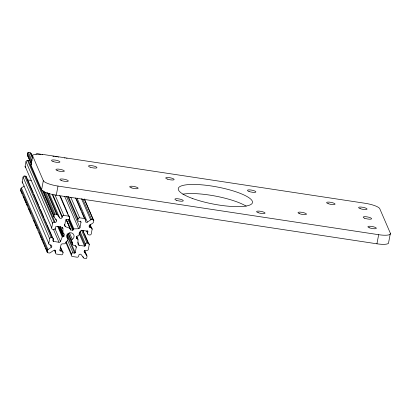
<?xml version="1.0" encoding="UTF-8"?>
<svg xmlns="http://www.w3.org/2000/svg" width="411" height="411" viewBox="0 0 411 411"><rect width="100%" height="100%" fill="white"/><g stroke="black" fill="none" stroke-linecap="round" stroke-linejoin="round"><path stroke-width="0.62" d="M66.274 219.423L70.322 228.809L70.224 229.353A0.539 0.519 -23.3 0 0 70.656 229.949L72.613 230.247A0.539 0.519 -23.3 0 0 73.24 229.811L73.343 229.271L69.038 219.294M61.003 247.987L63.027 252.683L62.832 253.715A1.351 1.295 -23.3 0 1 61.27 254.805L56.523 254.085A1.351 1.295 -23.3 0 1 55.449 252.595L55.608 251.738A1.351 1.295 -23.3 0 0 53.533 250.484L50.286 252.75A1.351 1.295 -23.3 0 1 49.279 252.986L47.686 252.744A0.673 0.647 -23.3 0 1 47.152 252L20.56 190.396L20.853 188.839A1.351 1.295 -23.3 0 1 21.413 187.986L24.198 186.044M47.152 252L47.445 250.443A1.351 1.295 -23.3 0 1 48.005 249.59L51.252 247.324A1.351 1.295 -23.3 0 0 50.733 244.982L49.859 244.848A1.351 1.295 -23.3 0 1 48.786 243.358L22.194 181.76L23.067 177.115A1.351 1.295 -23.3 0 1 24.634 176.026L25.688 176.185A1.351 1.295 -23.3 0 1 26.761 177.675M47.024 224.612L53.353 239.279L53.06 240.825A0.539 0.519 -23.3 0 0 53.492 241.421L58.989 242.254A1.351 1.295 -23.3 0 0 60.484 241.401L62.246 236.942A0.539 0.519 -23.3 0 1 62.76 236.654L63.309 236.731A0.539 0.519 -23.3 0 0 63.936 236.299L64.296 234.383A0.539 0.519 -23.3 0 0 63.869 233.787L63.376 233.71A0.539 0.519 -23.3 0 1 62.934 233.212L62.914 228.542A1.351 1.295 -23.3 0 0 61.814 227.298L56.317 226.461A0.539 0.519 -23.3 0 0 55.691 226.898L55.398 228.444A1.351 1.295 -23.3 0 1 53.836 229.538L52.783 229.374A1.351 1.295 -23.3 0 1 51.709 227.889L25.117 166.285L25.996 161.641A1.351 1.295 -23.3 0 1 27.558 160.552L28.431 160.686A1.351 1.295 -23.3 0 0 29.803 160.074M31.344 164.328L27.547 155.533A1.351 1.295 -23.3 0 1 27.332 154.562L27.624 153.005A0.673 0.647 -23.3 0 1 28.405 152.46L29.998 152.702A1.351 1.295 -23.3 0 1 30.861 153.221L32.721 155.8M31.005 165.196L32.726 156.088A13.491 3.129 10.7 0 1 44.434 154.664L365.102 203.281A13.491 3.129 10.7 0 1 379.764 208.706L390.368 233.278L388.647 242.387A13.491 3.129 10.7 0 1 376.938 243.81L56.276 195.189A13.491 3.129 10.7 0 1 41.609 189.769L31.005 165.196A13.491 3.129 10.7 0 1 31.442 164.035M41.609 189.769L43.33 180.66L32.726 156.088M56.276 195.189L57.997 186.08A13.491 3.129 10.7 0 1 43.33 180.66M48.786 243.358L49.659 238.719L23.067 177.115M51.709 227.889L52.582 223.245L25.996 161.641M52.582 223.245A1.351 1.295 -23.3 0 1 54.144 222.156L55.023 222.289A1.351 1.295 -23.3 0 0 56.369 220.229L54.134 217.131A1.351 1.295 -23.3 0 1 53.923 216.16L54.216 214.604L44.342 191.726M48.082 193.113L57.453 214.819L59.682 217.917A1.351 1.295 -23.3 0 0 62.107 217.347L62.272 216.489L52.644 194.198M68.385 214.676L69.654 217.609L69.459 218.642A1.351 1.295 -23.3 0 1 67.897 219.731L66.315 219.489A0.539 0.519 -23.3 0 0 65.688 219.926L64.671 225.305A1.351 1.295 -23.3 0 0 65.508 226.733L70.04 228.321A0.539 0.519 -23.3 0 1 70.322 228.809M84.764 250.777L86.788 255.467A1.351 1.295 -23.3 0 1 87.004 256.438L86.706 257.995A0.673 0.647 -23.3 0 1 85.925 258.54L84.332 258.298A1.351 1.295 -23.3 0 1 83.474 257.779L81.239 254.686A1.351 1.295 -23.3 0 0 78.814 255.257L78.655 256.115A1.351 1.295 -23.3 0 1 77.093 257.204L72.346 256.485A1.351 1.295 -23.3 0 1 71.273 254.995L71.463 253.962L66.145 241.642M73.343 229.271A0.539 0.519 -23.3 0 1 73.857 228.886L78.655 228.727A1.351 1.295 -23.3 0 0 79.965 227.627L80.982 222.243A0.539 0.519 -23.3 0 0 80.556 221.647L78.974 221.411A1.351 1.295 -23.3 0 1 77.895 219.921L78.09 218.888L68.467 196.597M71.463 253.962A1.351 1.295 -23.3 0 1 73.03 252.873L74.612 253.109A0.539 0.519 -23.3 0 0 75.234 252.678L76.251 247.299L75.49 245.537M81.933 211.793L85.478 220.008L85.313 220.866A1.351 1.295 -23.3 0 0 87.394 222.12L90.641 219.854A1.351 1.295 -23.3 0 1 91.643 219.618L93.235 219.859A0.673 0.647 -23.3 0 1 93.775 220.604L93.477 222.161A1.351 1.295 -23.3 0 1 92.922 223.014L89.675 225.279A1.351 1.295 -23.3 0 0 90.189 227.622L91.067 227.751A1.351 1.295 -23.3 0 1 92.141 229.24L91.263 233.885A1.351 1.295 -23.3 0 1 89.701 234.974L88.648 234.815A1.351 1.295 -23.3 0 1 87.569 233.325L86.557 230.977M76.718 236.397L77.982 239.33L78.008 244.057A1.351 1.295 -23.3 0 0 79.107 245.305L84.609 246.138A0.539 0.519 -23.3 0 0 85.231 245.701L85.524 244.155L79.955 231.249M87.569 233.325L87.862 231.778L87.358 230.602M84.404 233.566L89.218 244.715L88.339 249.359A1.351 1.295 -23.3 0 1 86.778 250.448L85.899 250.314A1.351 1.295 -23.3 0 0 84.553 252.375L86.788 255.467M376.938 243.81L378.659 234.702A13.491 3.129 10.7 0 0 390.368 233.278M40.802 154.336L37.242 153.796A1.351 1.295 -23.3 0 0 35.978 154.269M54.252 156.375L53.065 156.195A1.351 1.295 -23.3 0 0 52.891 156.18M55.439 156.555L57.216 156.827M27.511 179.91L31.179 180.465M57.997 186.08L378.659 234.702M54.216 214.604A0.673 0.647 -23.3 0 1 54.997 214.059L56.59 214.301A1.351 1.295 -23.3 0 1 57.453 214.819M62.272 216.489A1.351 1.295 -23.3 0 1 63.833 215.4L68.58 216.119A1.351 1.295 -23.3 0 1 69.654 217.609M78.09 218.888A1.351 1.295 -23.3 0 1 79.652 217.799L84.399 218.518A1.351 1.295 -23.3 0 1 85.478 220.008M87.862 231.778A0.539 0.519 -23.3 0 0 87.435 231.182L81.933 230.345A1.351 1.295 -23.3 0 0 80.438 231.198L78.676 235.657A0.539 0.519 -23.3 0 1 78.167 235.95L77.612 235.868A0.539 0.519 -23.3 0 0 76.985 236.304L76.626 238.221A0.539 0.519 -23.3 0 0 77.057 238.817L77.545 238.894A0.539 0.519 -23.3 0 1 77.982 239.33M49.659 238.719A1.351 1.295 -23.3 0 1 51.221 237.63L52.279 237.789A1.351 1.295 -23.3 0 1 53.353 239.279M85.524 244.155A1.351 1.295 -23.3 0 1 87.086 243.065L88.144 243.225A1.351 1.295 -23.3 0 1 89.218 244.715M76.251 247.299A1.351 1.295 -23.3 0 0 75.419 245.865L73.425 245.172A1.351 1.295 -23.3 0 1 72.608 244.304L71.658 240.764A1.351 1.295 -23.3 0 1 72.285 239.294A3.642 3.499 -23.3 0 0 73.497 234.296A3.642 3.499 -23.3 0 0 68.334 233.51A3.642 3.499 -23.3 0 0 67.64 238.591A1.351 1.295 -23.3 0 1 67.692 240.163L65.493 243.225A1.351 1.295 -23.3 0 1 64.409 243.805L62.267 243.872A1.351 1.295 -23.3 0 0 60.956 244.977L59.939 250.356A0.539 0.519 -23.3 0 0 60.371 250.951L61.953 251.193A1.351 1.295 -23.3 0 1 63.027 252.683M27.547 155.533L28.662 157.079M84.404 198.898L93.775 220.604M84.373 199.325L93.235 219.859M82.781 199.083L91.643 219.618M81.522 198.734L90.641 219.854M90.112 224.55L92.141 229.24M89.798 224.822L91.067 227.751M89.177 225.274L90.189 227.622M77.011 198.066L87.394 222.12M76.61 199.474L81.424 210.622M75.537 197.984L84.399 218.518M70.79 197.265L79.652 217.799M80.479 221.072L80.982 222.243M83.14 230.633L83.901 232.395M82.57 230.319L88.144 243.225M67.769 196.453L77.895 219.921M81.517 230.16L87.086 243.065M66.546 196.53L79.965 227.627M64.727 196.463L78.655 228.727M79.405 232.21L85.231 245.701M79.035 233.232L84.609 246.138M84.471 250.571L86.747 255.853M60.535 196.489L67.882 213.504M84.044 251.198L84.553 252.375M59.713 195.585L68.58 216.119M69.295 218.323L73.857 228.886M76.533 236.546L77.545 238.894M68.678 219.248L73.24 229.811M76.549 237.645L77.057 238.817M68.056 219.685L72.613 230.247M77.838 242.372L79.107 245.305M82.965 256.608L83.474 257.779M66.238 219.52L70.04 228.321M66.351 219.972L70.656 229.949M54.966 194.865L63.833 215.4M69.5 232.842L72.285 239.294M52.233 194.465L62.107 217.347M68.37 233.14L71.658 240.764M64.491 224.391L65.508 226.733M71.904 241.653L72.665 243.41M68.051 233.746L72.608 244.304M67.132 233.9L75.234 252.678M49.048 193.278L59.682 217.917M66.757 234.922L74.612 253.109M30.861 153.221L32.633 157.326M66.885 236.828L67.64 238.591M62.405 227.37L62.914 228.542M29.998 152.702L32.279 157.978M47.219 192.595L56.59 214.301M67.455 239.962L73.03 252.873M28.405 152.46L31.95 160.67M45.626 192.353L54.997 214.059M60.335 226.672L63.376 233.71M60.15 226.759L62.934 233.212M59.883 226.908L63.936 236.299M27.624 153.005L31.678 162.391M55.865 219.053L56.369 220.229M65.698 242.084L71.273 254.995M59.004 226.759L63.309 236.731M27.332 154.562L31.385 163.948M42.78 190.35L53.923 216.16M58.454 226.677L62.76 236.654M42.739 190.73L54.134 217.131M57.689 226.384L62.246 236.942M28.431 160.686L55.023 222.289M27.558 160.552L54.144 222.156M54.915 228.495L60.484 241.401M53.42 229.348L58.989 242.254M60.181 247.088L61.953 251.193M59.862 249.78L60.371 250.951M27.013 178.261L33.348 192.929M33.851 194.105L38.665 205.248M39.168 206.425L39.929 208.182M40.437 209.358L43.982 217.568M44.491 218.744L45.246 220.502M45.755 221.678L46.515 223.435M25.688 176.185L52.279 237.789M52.731 239.659L53.492 241.421M24.634 176.026L51.221 237.63M54.848 249.975L55.608 251.738M54.437 250.248L55.449 252.595M50.24 244.977L51.252 247.324M21.413 187.986L48.005 249.59M20.853 188.839L47.445 250.443M21.351 191.726L22.112 193.489M23.376 196.422L24.136 198.184M24.645 199.356L26.16 202.875M26.669 204.046L27.429 205.808M28.693 208.742L29.453 210.504M29.962 211.675L30.722 213.437M33.759 220.476L34.771 222.824M35.279 223.995L36.04 225.757M36.548 226.929L37.303 228.691M39.076 232.796L39.584 233.972M40.345 235.729L41.357 238.077M41.865 239.248L42.626 241.01M43.129 242.182L43.89 243.944M44.398 245.115L44.902 246.292M45.662 248.049L47.435 252.159M66.644 158.256A0.673 0.647 -23.3 0 1 67.019 158.451M64.532 158.035A1.351 1.295 -23.3 0 1 65.051 158.014M58.141 157.012A1.351 1.295 -23.3 0 1 58.439 157.192M41.989 154.515A1.351 1.295 -23.3 0 1 42.472 154.69M25.703 167.601A1.351 1.295 -23.3 0 1 25.117 166.285M21.1 191.141A0.673 0.647 -23.3 0 1 20.56 190.396M22.78 183.075A1.351 1.295 -23.3 0 1 22.194 181.76M182.89 194.177A37.771 8.754 10.7 0 1 246.179 206.163M176.427 200.28A4.316 1.002 10.7 0 0 183.275 200.861A4.316 1.002 10.7 0 0 177.531 198.739A4.316 1.002 10.7 0 0 176.427 200.28M192.194 198.364A37.771 8.754 10.7 0 0 252.102 203.435A37.771 8.754 10.7 0 0 201.822 184.842A37.771 8.754 10.7 0 0 192.194 198.364M258.18 212.677A4.316 1.002 10.7 0 0 265.023 213.258A4.316 1.002 10.7 0 0 259.279 211.131A4.316 1.002 10.7 0 0 258.18 212.677M249.02 191.459A4.316 1.002 10.7 0 0 255.863 192.04A4.316 1.002 10.7 0 0 250.119 189.913A4.316 1.002 10.7 0 0 249.02 191.459M167.272 179.062A4.316 1.002 10.7 0 0 174.115 179.643A4.316 1.002 10.7 0 0 168.371 177.521A4.316 1.002 10.7 0 0 167.272 179.062M360.185 208.634A4.316 1.002 10.7 0 0 367.033 209.214A4.316 1.002 10.7 0 0 361.29 207.087A4.316 1.002 10.7 0 0 360.185 208.634M299.588 213.71A4.316 1.002 10.7 0 0 306.436 214.29A4.316 1.002 10.7 0 0 300.693 212.163A4.316 1.002 10.7 0 0 299.588 213.71M328.189 203.671A4.316 1.002 10.7 0 0 335.037 204.252A4.316 1.002 10.7 0 0 329.288 202.125A4.316 1.002 10.7 0 0 328.189 203.671M369.458 227.822A4.316 1.002 10.7 0 0 376.306 228.403A4.316 1.002 10.7 0 0 370.558 226.276A4.316 1.002 10.7 0 0 369.458 227.822M61.445 180.547A4.316 1.002 10.7 0 0 68.293 181.123A4.316 1.002 10.7 0 0 62.544 179.001A4.316 1.002 10.7 0 0 61.445 180.547M90.081 167.149A4.316 1.002 10.7 0 0 96.929 167.724A4.316 1.002 10.7 0 0 91.18 165.602A4.316 1.002 10.7 0 0 90.081 167.149M53.05 161.497A4.316 1.002 10.7 0 0 59.898 162.073A4.316 1.002 10.7 0 0 54.154 159.951A4.316 1.002 10.7 0 0 53.05 161.497M131.263 187.801A4.316 1.002 10.7 0 0 138.111 188.382A4.316 1.002 10.7 0 0 132.368 186.255A4.316 1.002 10.7 0 0 131.263 187.801M57.478 170.663A4.316 1.002 10.7 0 0 64.322 171.243A4.316 1.002 10.7 0 0 58.578 169.121A4.316 1.002 10.7 0 0 57.478 170.663M364.747 218.256A4.316 1.002 10.7 0 0 371.595 218.837A4.316 1.002 10.7 0 0 365.847 216.715A4.316 1.002 10.7 0 0 364.747 218.256"/></g></svg>
